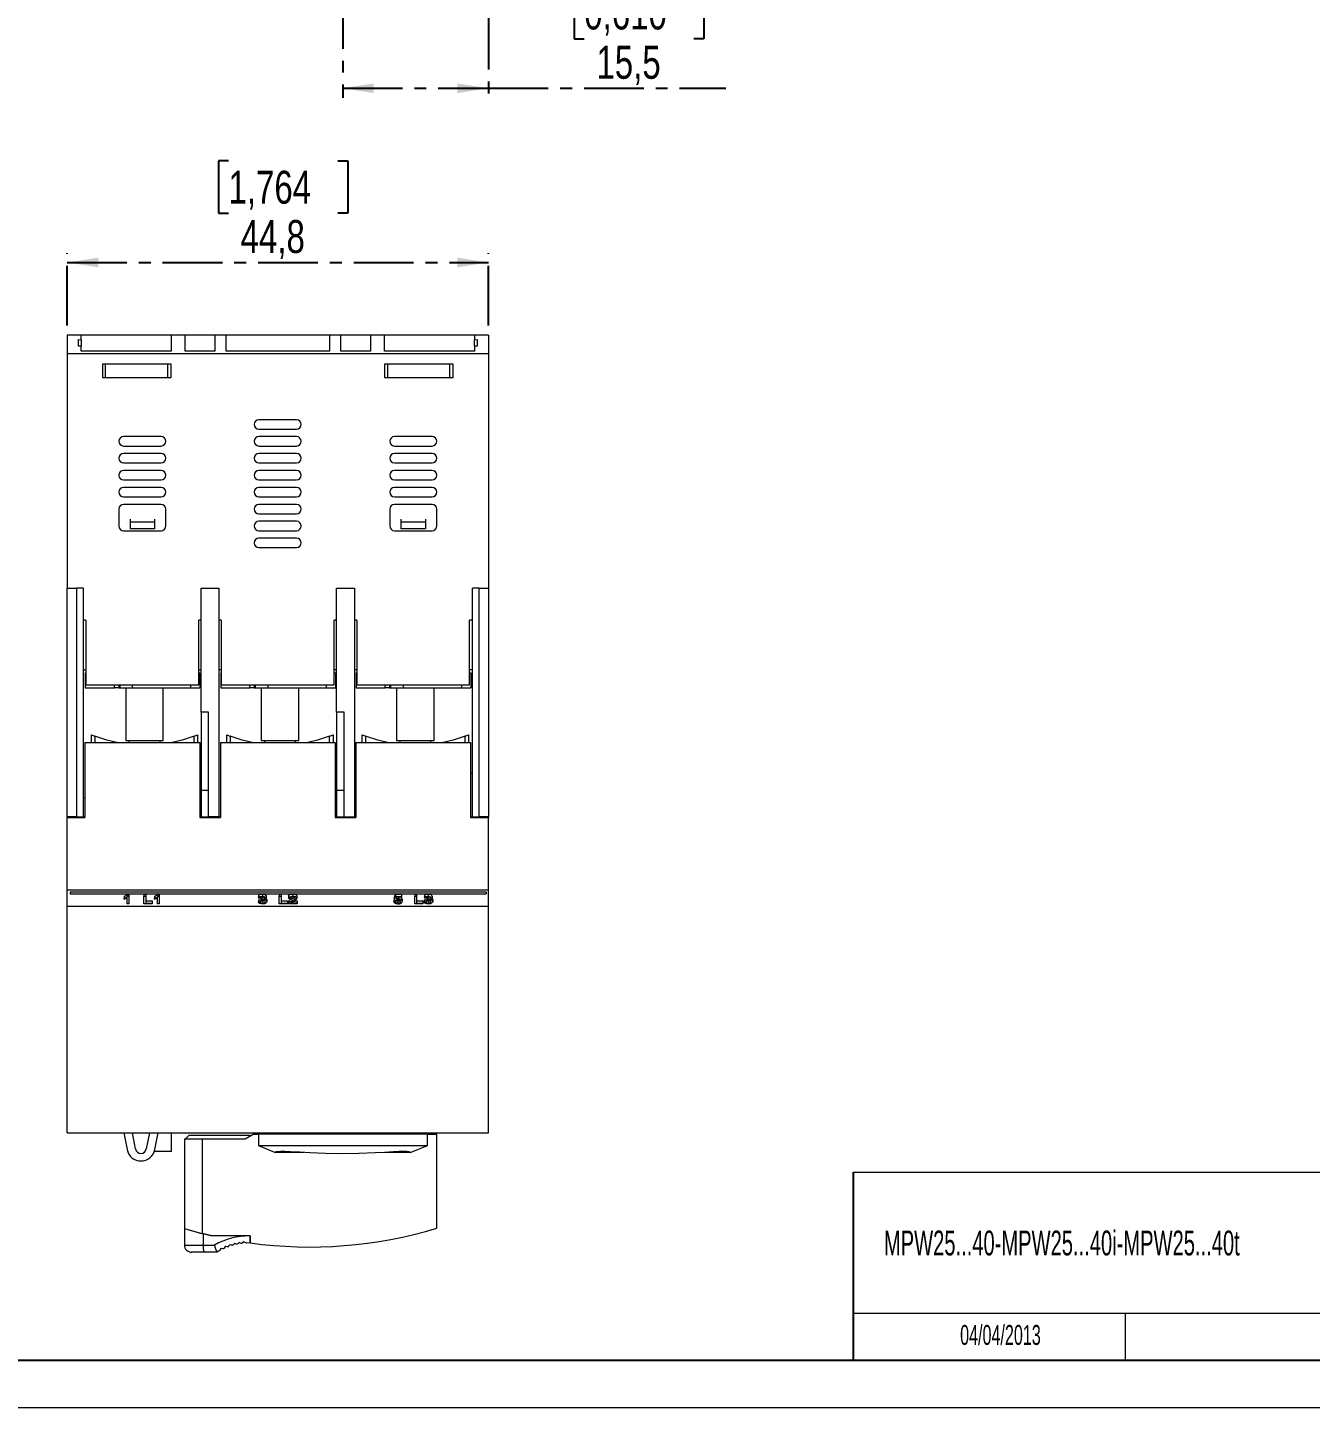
# Model space of a CAD drawing. Header units: millimetres. Extents: x 0 to 420, y 0 to 297.
# Drawn here: x 147.2 to 283.6, y 0 to 146.7 of the extents above; entities that cross this region are included whole.
import ezdxf

# ---------------------------------------------------------------- set-up
doc = ezdxf.new("R2010")
doc.units = ezdxf.units.MM
doc.linetypes.add('CENTER', pattern=[10.16, 6.35, -1.27, 1.27, -1.27])
for name, color, linetype in [('CENTRO', 7, 'CENTER'), ('FORMATO', 7, 'Continuous'), ('LEGENDA', 7, 'Continuous')]:
    doc.layers.add(name, color=color, linetype=linetype)
doc.styles.add('SLDTEXTSTYLE1', font='TXT', dxfattribs={"width": 0.605})
doc.styles.add('SLDTEXTSTYLE3', font='TXT', dxfattribs={"width": 0.75})
doc.dimstyles.new('SLDDIMSTYLE0', dxfattribs={"dimtxt": 3.5, "dimasz": 3.302, "dimexe": 0, "dimexo": 0.0625, "dimgap": 0.875, "dimtad": 1, "dimdec": 1, "dimrnd": 1e-09, "dimzin": 12, "dimdsep": 46, "dimtxsty": 'SLDTEXTSTYLE3', "dimsah": 1, "dimcen": 0.09, "dimadec": 0, "dimazin": 3, "dimtfac": 1, "dimtdec": 1, "dimtofl": 0, "dimtmove": 0, "dimatfit": 3, "dimfxl": 1, "dimfrac": 2, "dimtolj": 1, "dimtzin": 12, "dimarcsym": 0})

# ---------------------------------------------------------------- blocks, each defined once
blk = doc.blocks.new('_D_1')
at = {"layer": 'CENTRO', "transparency": 16777216}
for p, q in [((180.74, 201.57), (180.74, 139.22)), ((196.24, 168.87), (196.24, 139.22)), ((206.42, 151.02), (205.36, 151.02)), ((205.36, 151.02), (205.36, 145.46)), ((218.06, 151.02), (219.13, 151.02)), ((219.13, 151.02), (219.13, 145.46)), ((205.36, 145.46), (206.42, 145.46)), ((219.13, 145.46), (218.06, 145.46)), ((180.74, 140.22), (196.24, 140.22)), ((196.24, 140.22), (221.49, 140.22))]:
    blk.add_line(p, q, dxfattribs=at)
for points in [[(180.74, 140.22), (184.05, 139.71), (184.05, 140.73)], [(196.24, 140.22), (192.94, 140.73), (192.94, 139.71)]]:
    blk.add_solid(points, dxfattribs=at)
at = {"layer": 'CENTRO', "transparency": 16777216, "char_height": 3.5, "attachment_point": 1, "style": 'SLDTEXTSTYLE3'}
for s, insert in [('0,610', (206.42, 149.97)), ('15,5', (207.72, 144.73))]:
    blk.add_mtext(s, dxfattribs=dict(at, insert=insert))
blk = doc.blocks.new('_D_5')
at = {"layer": 'CENTRO', "transparency": 16777216}
for p, q in [((168.6, 132.49), (167.53, 132.49)), ((167.53, 132.49), (167.53, 126.93)), ((180.24, 132.49), (181.3, 132.49)), ((181.3, 132.49), (181.3, 126.93)), ((167.53, 126.93), (168.6, 126.93)), ((181.3, 126.93), (180.24, 126.93)), ((151.44, 114.99), (151.44, 122.7)), ((196.24, 114.99), (196.24, 122.7)), ((151.44, 121.7), (196.24, 121.7))]:
    blk.add_line(p, q, dxfattribs=at)
for points in [[(151.44, 121.7), (154.75, 121.19), (154.75, 122.21)], [(196.24, 121.7), (192.94, 122.21), (192.94, 121.19)]]:
    blk.add_solid(points, dxfattribs=at)
at = {"layer": 'CENTRO', "transparency": 16777216, "char_height": 3.5, "attachment_point": 1, "style": 'SLDTEXTSTYLE3'}
for s, insert in [('1,764', (168.6, 131.45)), ('44,8', (169.89, 126.21))]:
    blk.add_mtext(s, dxfattribs=dict(at, insert=insert))

msp = doc.modelspace()

# ---------------------------------------------------------------- linework, layer by layer
at = {"color": 7, "linetype": 'Continuous', "lineweight": 15}
for p, q in [((152.94, 113.99), (151.44, 113.99)), ((151.44, 113.99), (151.44, 111.99)), ((152.64, 113.5), (152.94, 113.48)), ((152.64, 112.8), (152.64, 113.5)), ((152.94, 113.48), (152.94, 113.99)), ((162.49, 113.99), (152.94, 113.99)), ((152.94, 113.48), (152.94, 112.82)), ((163.99, 113.99), (162.49, 113.99)), ((162.49, 113.99), (162.49, 112.29)), ((163.99, 112.29), (163.99, 113.99)), ((167.14, 113.99), (163.99, 113.99)), ((167.14, 113.99), (167.14, 112.29)), ((168.34, 113.99), (167.14, 113.99)), ((168.34, 112.29), (168.34, 113.99)), ((179.34, 113.99), (168.34, 113.99)), ((179.34, 113.99), (179.34, 112.29)), ((180.54, 113.99), (179.34, 113.99)), ((180.54, 112.29), (180.54, 113.99)), ((183.69, 113.99), (180.54, 113.99)), ((183.69, 113.99), (183.69, 112.29)), ((185.19, 113.99), (183.69, 113.99)), ((185.19, 112.29), (185.19, 113.99)), ((194.74, 113.99), (185.19, 113.99)), ((194.74, 113.99), (194.74, 113.48)), ((196.24, 113.99), (194.74, 113.99)), ((194.74, 113.48), (195.04, 113.5)), ((194.74, 112.82), (194.74, 113.48)), ((195.04, 113.5), (195.04, 112.8)), ((196.24, 113.99), (196.24, 111.99)), ((196.24, 111.99), (151.44, 111.99)), ((151.44, 111.99), (151.44, 87.09)), ((152.94, 112.82), (152.64, 112.8)), ((152.94, 112.29), (152.94, 112.82)), ((162.49, 112.29), (152.94, 112.29)), ((167.14, 112.29), (163.99, 112.29)), ((179.34, 112.29), (168.34, 112.29)), ((183.69, 112.29), (180.54, 112.29)), ((194.74, 112.29), (185.19, 112.29)), ((194.74, 112.82), (194.74, 112.29)), ((195.04, 112.8), (194.74, 112.82)), ((196.24, 111.99), (196.24, 87.09)), ((155.19, 110.89), (155.19, 109.49)), ((162.49, 110.89), (155.19, 110.89)), ((155.54, 109.49), (155.54, 110.89)), ((162.14, 109.49), (162.14, 110.89)), ((162.49, 109.49), (162.49, 110.89)), ((185.19, 110.89), (185.19, 109.49)), ((192.49, 110.89), (185.19, 110.89)), ((185.54, 109.49), (185.54, 110.89)), ((192.14, 109.49), (192.14, 110.89)), ((192.49, 109.49), (192.49, 110.89)), ((155.19, 109.49), (162.49, 109.49)), ((185.19, 109.49), (192.49, 109.49)), ((175.84, 104.99), (171.84, 104.99)), ((161.44, 103.19), (157.44, 103.19)), ((171.84, 103.99), (175.84, 103.99)), ((175.84, 103.19), (171.84, 103.19)), ((190.24, 103.19), (186.24, 103.19)), ((157.44, 102.19), (161.44, 102.19)), ((161.44, 101.39), (157.44, 101.39)), ((171.84, 102.19), (175.84, 102.19)), ((175.84, 101.39), (171.84, 101.39)), ((186.24, 102.19), (190.24, 102.19)), ((190.24, 101.39), (186.24, 101.39)), ((157.44, 100.39), (161.44, 100.39)), ((171.84, 100.39), (175.84, 100.39)), ((186.24, 100.39), (190.24, 100.39)), ((161.44, 99.59), (157.44, 99.59)), ((157.44, 98.59), (161.44, 98.59)), ((175.84, 99.59), (171.84, 99.59)), ((171.84, 98.59), (175.84, 98.59)), ((190.24, 99.59), (186.24, 99.59)), ((186.24, 98.59), (190.24, 98.59)), ((161.44, 97.79), (157.44, 97.79)), ((175.84, 97.79), (171.84, 97.79)), ((190.24, 97.79), (186.24, 97.79)), ((156.94, 95.49), (156.94, 93.69)), ((157.44, 96.79), (161.44, 96.79)), ((161.44, 95.99), (157.44, 95.99)), ((161.94, 93.69), (161.94, 95.49)), ((171.84, 96.79), (175.84, 96.79)), ((175.84, 95.99), (171.84, 95.99)), ((185.74, 95.49), (185.74, 93.69)), ((186.24, 96.79), (190.24, 96.79)), ((190.24, 95.99), (186.24, 95.99)), ((190.74, 93.69), (190.74, 95.49)), ((158.14, 94.42), (158.14, 94.09)), ((160.74, 94.09), (158.14, 94.09)), ((158.14, 94.09), (158.14, 93.39)), ((160.74, 94.42), (160.74, 94.09)), ((160.74, 94.09), (160.74, 93.39)), ((171.84, 94.99), (175.84, 94.99)), ((175.84, 94.19), (171.84, 94.19)), ((186.94, 94.42), (186.94, 94.09)), ((189.54, 94.09), (186.94, 94.09)), ((186.94, 94.09), (186.94, 93.39)), ((189.54, 94.42), (189.54, 94.09)), ((189.54, 94.09), (189.54, 93.39)), ((157.44, 93.19), (161.44, 93.19)), ((160.74, 93.39), (158.14, 93.39)), ((171.84, 93.19), (175.84, 93.19)), ((186.24, 93.19), (190.24, 93.19)), ((189.54, 93.39), (186.94, 93.39)), ((175.84, 92.39), (171.84, 92.39)), ((171.84, 91.39), (175.84, 91.39)), ((151.44, 62.79), (151.44, 87.09)), ((151.44, 87.09), (152.44, 87.09)), ((152.44, 87.09), (152.44, 62.79)), ((153.14, 87.09), (152.44, 87.09)), ((153.14, 87.09), (153.14, 62.79)), ((165.69, 73.89), (165.69, 87.09)), ((165.69, 87.09), (167.59, 87.09)), ((167.59, 87.09), (167.59, 62.79)), ((180.09, 73.89), (180.09, 87.09)), ((180.09, 87.09), (181.99, 87.09)), ((181.99, 87.09), (181.99, 62.79)), ((194.54, 62.79), (194.54, 87.09)), ((195.24, 87.09), (194.54, 87.09)), ((195.24, 62.79), (195.24, 87.09)), ((195.24, 87.09), (196.24, 87.09)), ((196.24, 87.09), (196.24, 62.79)), ((153.44, 83.69), (153.14, 83.69)), ((153.44, 83.69), (153.44, 76.79)), ((165.69, 83.69), (165.44, 83.69)), ((165.44, 76.79), (165.44, 83.69)), ((167.84, 83.69), (167.59, 83.69)), ((167.84, 83.69), (167.84, 76.79)), ((180.09, 83.69), (179.84, 83.69)), ((179.84, 76.79), (179.84, 83.69)), ((182.24, 83.69), (181.99, 83.69)), ((182.24, 83.69), (182.24, 76.79)), ((194.54, 83.69), (194.24, 83.69)), ((194.24, 76.79), (194.24, 83.69)), ((153.14, 78.39), (153.44, 78.39)), ((153.37, 78.09), (153.37, 76.49)), ((153.37, 78.09), (153.44, 78.09)), ((165.44, 78.39), (165.69, 78.39)), ((165.44, 78.09), (165.57, 78.09)), ((165.57, 78.09), (165.57, 76.49)), ((167.84, 78.39), (167.59, 78.39)), ((167.77, 78.09), (167.77, 76.49)), ((167.77, 78.09), (167.84, 78.09)), ((180.09, 78.39), (179.84, 78.39)), ((179.84, 78.09), (179.97, 78.09)), ((179.97, 78.09), (179.97, 76.49)), ((182.24, 78.39), (181.99, 78.39)), ((182.17, 78.09), (182.17, 76.49)), ((182.17, 78.09), (182.24, 78.09)), ((194.54, 78.39), (194.24, 78.39)), ((194.24, 78.09), (194.37, 78.09)), ((194.37, 78.09), (194.37, 76.49)), ((153.37, 76.49), (156.47, 76.49)), ((153.44, 76.79), (165.44, 76.79)), ((156.47, 76.49), (156.47, 76.79)), ((156.93, 76.49), (156.47, 76.49)), ((156.93, 76.49), (157.04, 76.49)), ((157.04, 76.49), (158.37, 76.49)), ((157.67, 76.49), (157.67, 70.9)), ((158.37, 76.79), (158.37, 76.49)), ((158.37, 76.49), (164.57, 76.49)), ((161.67, 70.9), (161.67, 76.49)), ((164.57, 76.79), (164.57, 76.49)), ((164.57, 76.49), (165.57, 76.49)), ((167.77, 76.49), (170.87, 76.49)), ((167.84, 76.79), (179.84, 76.79)), ((170.87, 76.49), (170.87, 76.79)), ((171.33, 76.49), (170.87, 76.49)), ((171.33, 76.49), (171.44, 76.49)), ((171.44, 76.49), (172.77, 76.49)), ((172.07, 76.49), (172.07, 70.9)), ((172.77, 76.79), (172.77, 76.49)), ((172.77, 76.49), (178.97, 76.49)), ((176.07, 70.9), (176.07, 76.49)), ((178.97, 76.79), (178.97, 76.49)), ((178.97, 76.49), (179.97, 76.49)), ((182.17, 76.49), (185.27, 76.49)), ((182.24, 76.79), (194.24, 76.79)), ((185.27, 76.49), (185.27, 76.79)), ((185.73, 76.49), (185.27, 76.49)), ((185.73, 76.49), (185.84, 76.49)), ((185.84, 76.49), (187.17, 76.49)), ((186.47, 76.49), (186.47, 70.9)), ((187.17, 76.79), (187.17, 76.49)), ((187.17, 76.49), (193.37, 76.49)), ((190.47, 70.9), (190.47, 76.49)), ((193.37, 76.79), (193.37, 76.49)), ((193.37, 76.49), (194.37, 76.49)), ((166.49, 73.89), (165.69, 73.89)), ((165.69, 73.89), (165.69, 65.59)), ((166.49, 62.79), (166.49, 73.89)), ((180.89, 73.89), (180.09, 73.89)), ((180.09, 73.89), (180.09, 65.59)), ((180.89, 62.79), (180.89, 73.89)), ((153.34, 70.69), (153.34, 62.69)), ((153.34, 70.69), (165.54, 70.69)), ((154.02, 70.69), (154.02, 71.49)), ((154.38, 71.35), (154.38, 70.69)), ((157.67, 70.9), (161.67, 70.9)), ((158.02, 70.9), (158.02, 70.69)), ((161.32, 70.69), (161.32, 70.9)), ((164.95, 70.69), (164.95, 71.35)), ((165.32, 71.49), (165.32, 70.69)), ((165.54, 70.69), (165.54, 62.69)), ((167.74, 70.69), (167.74, 62.69)), ((167.74, 70.69), (179.94, 70.69)), ((168.42, 70.69), (168.42, 71.49)), ((168.78, 71.35), (168.78, 70.69)), ((172.07, 70.9), (176.07, 70.9)), ((172.42, 70.9), (172.42, 70.69)), ((175.72, 70.69), (175.72, 70.9)), ((179.35, 70.69), (179.35, 71.35)), ((179.72, 71.49), (179.72, 70.69)), ((179.94, 70.69), (179.94, 62.69)), ((182.14, 70.69), (182.14, 62.69)), ((182.14, 70.69), (194.34, 70.69)), ((182.82, 70.69), (182.82, 71.49)), ((183.18, 71.35), (183.18, 70.69)), ((186.47, 70.9), (190.47, 70.9)), ((186.82, 70.9), (186.82, 70.69)), ((190.12, 70.69), (190.12, 70.9)), ((193.75, 70.69), (193.75, 71.35)), ((194.12, 71.49), (194.12, 70.69)), ((194.34, 70.69), (194.34, 62.69)), ((194.54, 67.39), (194.34, 67.39)), ((153.14, 64.79), (153.34, 64.79)), ((166.49, 65.59), (165.69, 65.59)), ((165.69, 65.59), (165.69, 62.79)), ((180.89, 65.59), (180.09, 65.59)), ((180.09, 65.59), (180.09, 62.79)), ((151.44, 62.79), (151.44, 62.69)), ((152.44, 62.79), (151.44, 62.79)), ((151.44, 55.02), (151.44, 62.69)), ((151.44, 62.69), (153.34, 62.69)), ((152.34, 62.79), (152.34, 62.69)), ((152.44, 62.79), (153.14, 62.79)), ((152.94, 62.79), (152.94, 62.69)), ((153.14, 62.79), (153.34, 62.79)), ((165.54, 62.79), (165.69, 62.79)), ((165.54, 62.69), (167.74, 62.69)), ((165.69, 62.79), (166.49, 62.79)), ((165.84, 62.79), (165.84, 62.69)), ((167.59, 62.79), (166.49, 62.79)), ((167.39, 62.79), (167.39, 62.69)), ((167.59, 62.79), (167.74, 62.79)), ((179.94, 62.79), (180.09, 62.79)), ((179.94, 62.69), (182.14, 62.69)), ((180.09, 62.79), (180.89, 62.79)), ((180.29, 62.79), (180.29, 62.69)), ((180.89, 62.79), (181.99, 62.79)), ((181.84, 62.79), (181.84, 62.69)), ((181.99, 62.79), (182.14, 62.79)), ((194.34, 62.79), (194.54, 62.79)), ((194.34, 62.69), (196.24, 62.69)), ((194.54, 62.79), (195.24, 62.79)), ((194.74, 62.79), (194.74, 62.69)), ((196.24, 62.79), (195.24, 62.79)), ((195.34, 62.79), (195.34, 62.69)), ((196.24, 62.79), (196.24, 62.69)), ((196.24, 55.02), (196.24, 62.69)), ((151.44, 55.02), (196.24, 55.02)), ((151.44, 53.29), (151.44, 55.02)), ((196.01, 54.77), (151.77, 54.77)), ((151.77, 54.77), (151.77, 54.59)), ((151.77, 54.59), (196.01, 54.59)), ((157.5, 54.36), (157.5, 54.13)), ((157.89, 54.56), (158.01, 54.56)), ((157.89, 54.56), (157.89, 54.33)), ((157.89, 54.33), (158.01, 54.33)), ((158.01, 54.56), (158.01, 54.33)), ((158.01, 54.33), (158.01, 53.52)), ((159.6, 54.56), (159.8, 54.56)), ((159.6, 54.56), (159.6, 54.33)), ((159.6, 53.52), (159.6, 54.33)), ((159.6, 54.33), (159.8, 54.33)), ((159.8, 54.56), (159.8, 54.33)), ((159.8, 54.33), (159.8, 53.61)), ((160.74, 54.36), (160.74, 54.13)), ((161.12, 54.56), (161.24, 54.56)), ((161.12, 54.56), (161.12, 54.33)), ((161.12, 54.33), (161.24, 54.33)), ((161.24, 54.56), (161.24, 54.33)), ((161.24, 54.33), (161.24, 53.52)), ((171.8, 54.35), (171.8, 54.12)), ((172.21, 54.56), (172.21, 54.33)), ((172.6, 54.35), (172.6, 54.12)), ((174, 54.56), (174.2, 54.56)), ((174, 54.56), (174, 54.33)), ((174, 54.33), (174.2, 54.33)), ((174, 53.52), (174, 54.33)), ((174.2, 54.56), (174.2, 54.33)), ((174.2, 54.33), (174.2, 53.61)), ((174.99, 54.33), (174.99, 54.1)), ((175.44, 54.56), (175.44, 54.33)), ((175.87, 54.34), (175.87, 54.11)), ((186.2, 54.14), (186.34, 54.55)), ((186.2, 53.9), (186.34, 54.32)), ((186.34, 54.55), (187, 54.55)), ((186.34, 54.55), (186.34, 54.32)), ((186.34, 54.32), (187, 54.32)), ((187, 54.55), (187, 54.32)), ((187, 54.32), (187, 54.22)), ((188.4, 54.56), (188.6, 54.56)), ((188.4, 54.56), (188.4, 54.33)), ((188.4, 54.33), (188.6, 54.33)), ((188.4, 53.52), (188.4, 54.33)), ((188.6, 54.56), (188.6, 54.33)), ((188.6, 54.33), (188.6, 53.61)), ((189.43, 54.35), (189.43, 54.12)), ((189.84, 54.56), (189.84, 54.33)), ((190.24, 54.35), (190.24, 54.12)), ((196.01, 54.77), (196.01, 54.59)), ((196.24, 53.29), (196.24, 55.02)), ((151.44, 53.29), (196.24, 53.29)), ((151.44, 29.2), (151.44, 53.29)), ((157.5, 54.03), (157.5, 54.13)), ((157.83, 53.52), (157.83, 54.15)), ((158.01, 53.52), (157.83, 53.52)), ((160.47, 53.52), (159.6, 53.52)), ((159.8, 53.85), (160.47, 53.85)), ((159.8, 53.61), (160.47, 53.61)), ((160.47, 53.85), (160.47, 53.61)), ((160.47, 53.61), (160.47, 53.52)), ((160.74, 54.03), (160.74, 54.13)), ((161.06, 53.52), (161.06, 54.15)), ((161.24, 53.52), (161.06, 53.52)), ((171.78, 53.97), (171.96, 53.98)), ((171.78, 53.97), (171.78, 53.74)), ((171.78, 53.74), (171.96, 53.75)), ((171.98, 54.11), (171.8, 54.12)), ((171.96, 53.98), (171.96, 53.75)), ((172.12, 54.14), (172.14, 54.23)), ((172.12, 54.14), (172.12, 53.9)), ((172.12, 53.9), (172.14, 54)), ((172.14, 54.23), (172.14, 54)), ((172.16, 54.23), (172.24, 54.23)), ((172.16, 54.23), (172.16, 54)), ((172.22, 53.83), (172.22, 53.6)), ((172.68, 53.99), (172.68, 53.76)), ((174.87, 53.52), (174, 53.52)), ((174.2, 53.85), (174.87, 53.85)), ((174.2, 53.61), (174.87, 53.61)), ((174.87, 53.85), (174.87, 53.61)), ((174.87, 53.61), (174.87, 53.52)), ((174.97, 53.76), (174.97, 53.52)), ((175.89, 53.52), (174.97, 53.52)), ((175.17, 54.09), (174.99, 54.1)), ((174.99, 53.82), (174.99, 53.59)), ((175.2, 53.62), (175.89, 53.62)), ((175.32, 54.05), (175.32, 53.82)), ((175.64, 53.86), (175.89, 53.86)), ((175.89, 53.86), (175.89, 53.62)), ((175.89, 53.62), (175.89, 53.52)), ((186.18, 53.97), (186.2, 53.97)), ((186.18, 53.97), (186.18, 53.74)), ((186.18, 53.74), (186.36, 53.75)), ((186.2, 54.14), (186.2, 53.9)), ((186.38, 53.89), (186.2, 53.9)), ((186.36, 53.89), (186.36, 53.75)), ((186.49, 54.22), (186.42, 54.01)), ((187, 54.22), (186.49, 54.22)), ((186.62, 53.83), (186.62, 53.6)), ((186.67, 54.22), (186.67, 54.06)), ((187.08, 54.03), (187.08, 53.8)), ((189.27, 53.52), (188.4, 53.52)), ((188.6, 53.85), (189.27, 53.85)), ((188.6, 53.61), (189.27, 53.61)), ((189.27, 53.85), (189.27, 53.61)), ((189.27, 53.61), (189.27, 53.52)), ((189.41, 53.97), (189.59, 53.98)), ((189.41, 53.97), (189.41, 53.74)), ((189.41, 53.74), (189.59, 53.75)), ((189.61, 54.11), (189.43, 54.12)), ((189.59, 53.98), (189.59, 53.75)), ((189.75, 54.14), (189.77, 54.23)), ((189.75, 54.14), (189.75, 53.9)), ((189.75, 53.9), (189.77, 54)), ((189.77, 54.23), (189.77, 54)), ((189.79, 54.23), (189.87, 54.23)), ((189.79, 54.23), (189.79, 54)), ((189.85, 53.83), (189.85, 53.6)), ((190.31, 53.99), (190.31, 53.76)), ((196.24, 29.2), (196.24, 53.29)), ((151.44, 29.2), (196.24, 29.2)), ((157.48, 29.2), (157.82, 27.42)), ((158.73, 27.47), (158.39, 29.2)), ((160.19, 29.2), (159.86, 27.47)), ((160.77, 27.42), (161.11, 29.2)), ((162.54, 27.2), (162.54, 29.2)), ((163.91, 28.55), (163.91, 19)), ((163.91, 28.55), (165.84, 28.55)), ((164.41, 28.94), (164.02, 28.55)), ((164.41, 28.94), (170.91, 28.94)), ((165.84, 18.47), (165.84, 28.55)), ((165.84, 28.55), (170.38, 28.55)), ((170.38, 28.55), (171.24, 29.05)), ((170.91, 28.94), (170.91, 28.86)), ((171.24, 29.2), (171.24, 29.05)), ((171.24, 29.05), (171.81, 29.05)), ((171.81, 27.79), (171.81, 29.05)), ((189.72, 29.05), (171.81, 29.05)), ((189.72, 29.05), (189.72, 27.79)), ((189.72, 29.05), (190.74, 29.05)), ((190.24, 29.05), (190.24, 29.2)), ((190.74, 19.05), (190.74, 29.05)), ((162.54, 27.2), (160.71, 27.2)), ((189.72, 27.79), (171.81, 27.79)), ((173.53, 27.1), (171.81, 27.79)), ((173.53, 27.1), (176.63, 27.12)), ((184.76, 27.12), (187.97, 27.09)), ((189.72, 27.79), (187.97, 27.09)), ((163.91, 19), (163.91, 17.25)), ((166.82, 18.23), (165.84, 18.47)), ((166.74, 18.23), (165.91, 18.44)), ((165.91, 18.44), (165.91, 17.25)), ((166.82, 18.23), (166.74, 18.23)), ((170.91, 18.23), (166.82, 18.23)), ((170.85, 18.23), (170.91, 18.23)), ((170.91, 17.48), (170.91, 18.23)), ((170.91, 18.23), (170.91, 17.48)), ((163.91, 17.25), (165.91, 17.25)), ((166.01, 16.5), (164.66, 16.5)), ((165.91, 17.25), (167.12, 17.25)), ((167.41, 16.5), (166.01, 16.5)), ((167.62, 16.63), (167.41, 16.5)), ((167.41, 16.5), (167.41, 16.5)), ((170.91, 17.48), (170.51, 17.47))]:
    msp.add_line(p, q, dxfattribs=at)
at = {"color": 1, "linetype": 'Continuous', "lineweight": 15}
for p, q in [((156.93, 76.79), (156.93, 76.49)), ((157.04, 76.79), (157.04, 76.49)), ((171.33, 76.79), (171.33, 76.49)), ((171.44, 76.79), (171.44, 76.49)), ((185.73, 76.79), (185.73, 76.49)), ((185.84, 76.79), (185.84, 76.49))]:
    msp.add_line(p, q, dxfattribs=at)
at = {"color": 7, "linetype": 'Continuous', "lineweight": 0}
msp.add_line((263.92, 10), (263.92, 5), dxfattribs=at)
at = {"color": 7, "linetype": 'Continuous', "lineweight": 15, "flags": 128}
for points in [[(156.72, 70.69), (155.67, 70.94), (154.38, 71.35)], [(164.95, 71.35), (163.67, 70.94), (162.62, 70.69)], [(171.12, 70.69), (170.07, 70.94), (168.78, 71.35)], [(179.35, 71.35), (178.07, 70.94), (177.02, 70.69)], [(185.52, 70.69), (184.47, 70.94), (183.18, 71.35)], [(193.75, 71.35), (192.47, 70.94), (191.42, 70.69)], [(171.8, 54.35), (171.87, 54.47), (171.96, 54.52), (172.07, 54.55), (172.19, 54.56), (172.21, 54.56)], [(171.8, 54.12), (171.87, 54.24), (171.96, 54.29), (172.07, 54.32), (172.19, 54.33), (172.21, 54.33)], [(172.21, 54.56), (172.35, 54.55), (172.47, 54.51), (172.55, 54.46), (172.6, 54.4), (172.6, 54.35)], [(172.21, 54.33), (172.35, 54.32), (172.47, 54.28), (172.55, 54.23), (172.6, 54.17), (172.6, 54.12)], [(174.99, 54.33), (175.06, 54.46), (175.14, 54.51), (175.25, 54.54), (175.37, 54.56), (175.44, 54.56)], [(174.99, 54.1), (175.06, 54.22), (175.14, 54.28), (175.25, 54.31), (175.37, 54.33), (175.44, 54.33)], [(175.44, 54.56), (175.6, 54.55), (175.71, 54.52), (175.79, 54.47), (175.85, 54.41), (175.87, 54.34)], [(175.44, 54.33), (175.6, 54.32), (175.71, 54.29), (175.79, 54.24), (175.85, 54.18), (175.87, 54.11)], [(189.43, 54.35), (189.51, 54.47), (189.59, 54.52), (189.7, 54.55), (189.82, 54.56), (189.84, 54.56)], [(189.43, 54.12), (189.51, 54.24), (189.59, 54.29), (189.7, 54.32), (189.82, 54.33), (189.84, 54.33)], [(189.84, 54.56), (189.98, 54.55), (190.1, 54.51), (190.19, 54.46), (190.23, 54.4), (190.24, 54.35)], [(189.84, 54.33), (189.98, 54.32), (190.1, 54.28), (190.19, 54.23), (190.23, 54.17), (190.24, 54.12)], [(172.21, 53.51), (172.07, 53.52), (171.94, 53.56), (171.86, 53.61), (171.8, 53.68), (171.78, 53.74)], [(172.21, 54.24), (172.13, 54.23), (172.07, 54.21), (172.02, 54.18), (171.99, 54.13), (171.98, 54.11)], [(172.16, 54), (172.27, 54.01), (172.35, 54.03), (172.39, 54.05), (172.42, 54.08), (172.43, 54.12)], [(172.43, 54.12), (172.41, 54.16), (172.38, 54.2), (172.32, 54.22), (172.26, 54.23), (172.21, 54.24)], [(172.68, 53.76), (172.65, 53.67), (172.56, 53.59), (172.43, 53.54), (172.29, 53.51), (172.21, 53.51)], [(172.22, 53.6), (172.31, 53.61), (172.39, 53.63), (172.45, 53.67), (172.49, 53.72), (172.5, 53.76)], [(172.5, 53.76), (172.48, 53.82), (172.43, 53.87), (172.36, 53.9), (172.28, 53.91), (172.23, 53.92)], [(172.6, 54.12), (172.58, 54.06), (172.53, 54.01), (172.44, 53.97), (172.41, 53.96)], [(172.41, 53.96), (172.52, 53.94), (172.6, 53.9), (172.65, 53.85), (172.68, 53.78), (172.68, 53.76)], [(175.44, 54.24), (175.34, 54.23), (175.27, 54.21), (175.22, 54.18), (175.18, 54.14), (175.17, 54.09)], [(175.32, 54.05), (175.54, 54.17), (175.59, 54.21)], [(175.32, 53.82), (175.54, 53.94), (175.64, 54.01), (175.69, 54.08), (175.69, 54.11)], [(175.69, 54.11), (175.68, 54.15), (175.62, 54.2), (175.55, 54.22), (175.47, 54.23), (175.44, 54.24)], [(186.61, 53.51), (186.47, 53.52), (186.36, 53.55), (186.27, 53.6), (186.21, 53.67), (186.18, 53.74)], [(186.36, 53.75), (186.4, 53.67), (186.44, 53.64), (186.51, 53.62), (186.58, 53.61), (186.62, 53.6)], [(186.9, 53.79), (186.87, 53.87), (186.83, 53.92), (186.78, 53.94), (186.71, 53.96), (186.62, 53.97)], [(186.62, 53.6), (186.72, 53.61), (186.79, 53.64), (186.85, 53.67), (186.89, 53.74), (186.9, 53.79)], [(186.67, 54.06), (186.79, 54.05), (186.9, 54.02), (187, 53.96), (187.06, 53.88), (187.08, 53.8)], [(189.85, 53.51), (189.7, 53.52), (189.57, 53.56), (189.49, 53.61), (189.43, 53.68), (189.41, 53.74)], [(189.84, 54.24), (189.76, 54.23), (189.7, 54.21), (189.66, 54.18), (189.62, 54.13), (189.61, 54.11)], [(189.79, 54), (189.9, 54.01), (189.98, 54.03), (190.02, 54.05), (190.05, 54.08), (190.06, 54.12)], [(190.06, 54.12), (190.04, 54.16), (190.01, 54.2), (189.95, 54.22), (189.89, 54.23), (189.84, 54.24)], [(189.85, 53.6), (189.94, 53.61), (190.02, 53.63), (190.08, 53.67), (190.12, 53.72), (190.13, 53.76)], [(190.31, 53.76), (190.28, 53.67), (190.19, 53.59), (190.06, 53.54), (189.92, 53.51), (189.85, 53.51)], [(190.13, 53.76), (190.11, 53.82), (190.07, 53.87), (189.99, 53.9), (189.91, 53.91), (189.87, 53.92)], [(190.24, 54.12), (190.21, 54.06), (190.16, 54.01), (190.07, 53.97), (190.04, 53.96)], [(190.04, 53.96), (190.15, 53.94), (190.23, 53.9), (190.28, 53.85), (190.31, 53.78), (190.31, 53.76)], [(173.53, 27.1), (173.68, 27.19), (174.12, 27.23), (174.6, 27.23), (175.19, 27.2), (176.17, 27.15), (177.27, 27.09), (178.93, 27.02), (180.69, 26.99), (182.45, 27.01), (184.2, 27.09), (185.18, 27.14), (186.11, 27.19), (186.71, 27.22), (187.24, 27.23), (187.55, 27.22), (187.79, 27.19), (187.97, 27.09)], [(170.25, 17.61), (170.09, 17.48), (170.03, 17.43), (170.01, 17.42)], [(170.51, 17.47), (170.49, 17.48), (170.44, 17.51), (170.3, 17.58), (170.25, 17.61)], [(167.77, 16.89), (167.67, 16.71), (167.63, 16.64), (167.62, 16.63)], [(168.07, 16.86), (168.05, 16.86), (167.99, 16.86), (167.84, 16.88), (167.77, 16.89)], [(168.24, 17.1), (168.13, 16.93), (168.08, 16.87), (168.07, 16.86)], [(168.54, 17.05), (168.52, 17.06), (168.46, 17.07), (168.31, 17.09), (168.24, 17.1)], [(168.73, 17.28), (168.6, 17.13), (168.55, 17.07), (168.54, 17.05)], [(169.02, 17.21), (169, 17.22), (168.94, 17.23), (168.79, 17.27), (168.73, 17.28)], [(169.23, 17.43), (169.09, 17.28), (169.03, 17.23), (169.02, 17.21)], [(169.51, 17.34), (169.49, 17.34), (169.43, 17.36), (169.29, 17.41), (169.23, 17.43)], [(169.73, 17.54), (169.58, 17.4), (169.53, 17.35), (169.51, 17.34)], [(170.01, 17.42), (169.99, 17.43), (169.93, 17.45), (169.79, 17.51), (169.73, 17.54)]]:
    msp.add_lwpolyline(points, dxfattribs=at)
at = {"color": 7, "linetype": 'Continuous', "lineweight": 15}
for centre, radius, start, end in [((171.84, 104.49), 0.5, 90, 270), ((175.84, 104.49), 0.5, 270, 90), ((157.44, 102.69), 0.5, 90, 270), ((161.44, 102.69), 0.5, 270, 90), ((171.84, 102.69), 0.5, 90, 270), ((175.84, 102.69), 0.5, 270, 90), ((186.24, 102.69), 0.5, 90, 270), ((190.24, 102.69), 0.5, 270, 90), ((157.44, 100.89), 0.5, 90, 270), ((161.44, 100.89), 0.5, 270, 90), ((171.84, 100.89), 0.5, 90, 270), ((175.84, 100.89), 0.5, 270, 90), ((186.24, 100.89), 0.5, 90, 270), ((190.24, 100.89), 0.5, 270, 90), ((157.44, 99.09), 0.5, 90, 270), ((161.44, 99.09), 0.5, 270, 90), ((171.84, 99.09), 0.5, 90, 270), ((175.84, 99.09), 0.5, 270, 90), ((186.24, 99.09), 0.5, 90, 270), ((190.24, 99.09), 0.5, 270, 90), ((157.44, 97.29), 0.5, 90, 270), ((161.44, 97.29), 0.5, 270, 90), ((171.84, 97.29), 0.5, 90, 270), ((175.84, 97.29), 0.5, 270, 90), ((186.24, 97.29), 0.5, 90, 270), ((190.24, 97.29), 0.5, 270, 90), ((157.44, 95.49), 0.5, 90, 180), ((161.44, 95.49), 0.5, 0, 90), ((171.84, 95.49), 0.5, 90, 270), ((175.84, 95.49), 0.5, 270, 90), ((186.24, 95.49), 0.5, 90, 180), ((190.24, 95.49), 0.5, 0, 90), ((171.84, 93.69), 0.5, 90, 270), ((175.84, 93.69), 0.5, 270, 90), ((157.44, 93.69), 0.5, 180, 270), ((161.44, 93.69), 0.5, 270, 0), ((186.24, 93.69), 0.5, 180, 270), ((190.24, 93.69), 0.5, 270, 0), ((171.84, 91.89), 0.5, 90, 270), ((175.84, 91.89), 0.5, 270, 90), ((159.66, 85.58), 15.18, 248.178, 249.652), ((159.65, 85.65), 15.25, 290.3514, 291.8186), ((174.06, 85.58), 15.18, 248.1779, 249.6521), ((174.05, 85.65), 15.25, 290.3512, 291.8188), ((188.46, 85.58), 15.18, 248.1779, 249.6521), ((188.45, 85.65), 15.25, 290.3515, 291.8185), ((157.31, 55.21), 0.874, 283.0994, 312.0414), ((157.31, 54.98), 0.874, 283.0998, 312.0401), ((160.54, 55.21), 0.874, 283.0994, 312.0416), ((160.54, 54.98), 0.874, 283.0998, 312.0403), ((157.2, 55.35), 1.35, 282.9152, 297.5781), ((160.43, 55.35), 1.35, 282.9153, 297.5782), ((172.19, 54.08), 0.252, 204.4716, 277.6715), ((172.19, 53.85), 0.252, 204.4731, 277.6701), ((172.25, 53.18), 0.737, 90.8763, 99.956), ((172.17, 54.72), 0.494, 265.9877, 268.9858), ((172.17, 54.5), 0.507, 266.0265, 268.947), ((172.25, 54.15), 0.316, 264.7586, 300.4048), ((172.52, 53.99), 0.156, 0.0304, 57.4212), ((175.1, 53.76), 0.123, 148.1367, 181.5699), ((175.1, 53.53), 0.128, 148.4603, 182.2444), ((175.57, 53.36), 0.741, 109.987, 141.0508), ((175.57, 53.13), 0.741, 109.987, 141.0508), ((176.24, 52.03), 1.9, 113.5235, 123.0721), ((175.37, 54.29), 0.532, 281.7865, 339.1901), ((186.59, 53.63), 0.339, 85.1839, 128.5162), ((186.59, 54.14), 0.302, 230.1488, 274.1403), ((186.66, 53.46), 0.6, 89.8958, 114.4842), ((186.64, 54.1), 0.588, 267.1681, 303.7058), ((186.64, 54.16), 0.326, 265.3147, 308.2943), ((186.87, 54.03), 0.204, 0.3513, 66.6111), ((186.84, 53.8), 0.232, 302.5486, 358.4745), ((189.82, 54.08), 0.252, 204.4716, 277.6717), ((189.82, 53.85), 0.252, 204.4731, 277.6702), ((189.88, 53.18), 0.737, 90.8762, 99.956), ((189.8, 54.72), 0.494, 265.9876, 268.9859), ((189.8, 54.5), 0.507, 266.0264, 268.9471), ((189.88, 54.15), 0.316, 264.759, 300.4045), ((190.15, 53.99), 0.156, 0.032, 57.4201), ((159.29, 27.7), 1.5, 190.9042, 349.0958), ((159.29, 27.58), 0.577, 190.9042, 349.0958), ((176.97, 62.61), 45.52, 253.3333, 255.8578), ((175.82, 56.95), 39.76, 252.5807, 255.5703), ((170.85, 10.61), 7.62, 89.9866, 119.3396), ((177.24, 63.61), 46.56, 262.1866, 286.854), ((164.66, 17.25), 0.75, 179.9994, 270.0008), ((167.34, 17.07), 1.44, 172.6839, 203.0782), ((169.26, 17.66), 2.19, 190.8044, 212.0318)]:
    msp.add_arc(centre, radius, start, end, dxfattribs=at)
at = {"layer": 'FORMATO', "lineweight": 0}
for p, q in [((235, 25.01), (415, 25.01)), ((235, 10), (263.92, 10)), ((263.92, 10), (389, 10.02)), ((0, 0), (420, 0))]:
    msp.add_line(p, q, dxfattribs=at)
at = {"layer": 'FORMATO'}
for p, q in [((235, 25.01), (235, 5)), ((415, 5), (19.92, 5))]:
    msp.add_line(p, q, dxfattribs=at)

# ---------------------------------------------------------------- texts
at = {"layer": 'LEGENDA', "style": 'SLDTEXTSTYLE1'}
for s, insert, char_height, attachment_point in [('MPW25...40-MPW25...40i-MPW25...40t', (238.28, 18.8), 2.6458, 1), ('04/04/2013', (250.67, 8.76), 2.117, 2)]:
    msp.add_mtext(s, dxfattribs=dict(at, insert=insert, char_height=char_height, attachment_point=attachment_point))

# ---------------------------------------------------------------- dimensions: what is measured, and where the dimension line sits
at = {"layer": 'CENTRO'}
for base, p1, p2, picture, middle in [((196.24, 140.22), (180.74, 202.57), (196.24, 169.87), '_D_1', (212.24, 140.22)), ((196.24, 121.7), (151.44, 113.99), (196.24, 113.99), '_D_5', (174.42, 121.7))]:
    dim = msp.add_linear_dim(base=base, p1=p1, p2=p2, dimstyle='SLDDIMSTYLE0', dxfattribs=at)
    dim.commit()
    dim.dimension.update_dxf_attribs({"geometry": picture, "text_midpoint": middle, "dimtype": 160})

doc.saveas('drawing.dxf')
